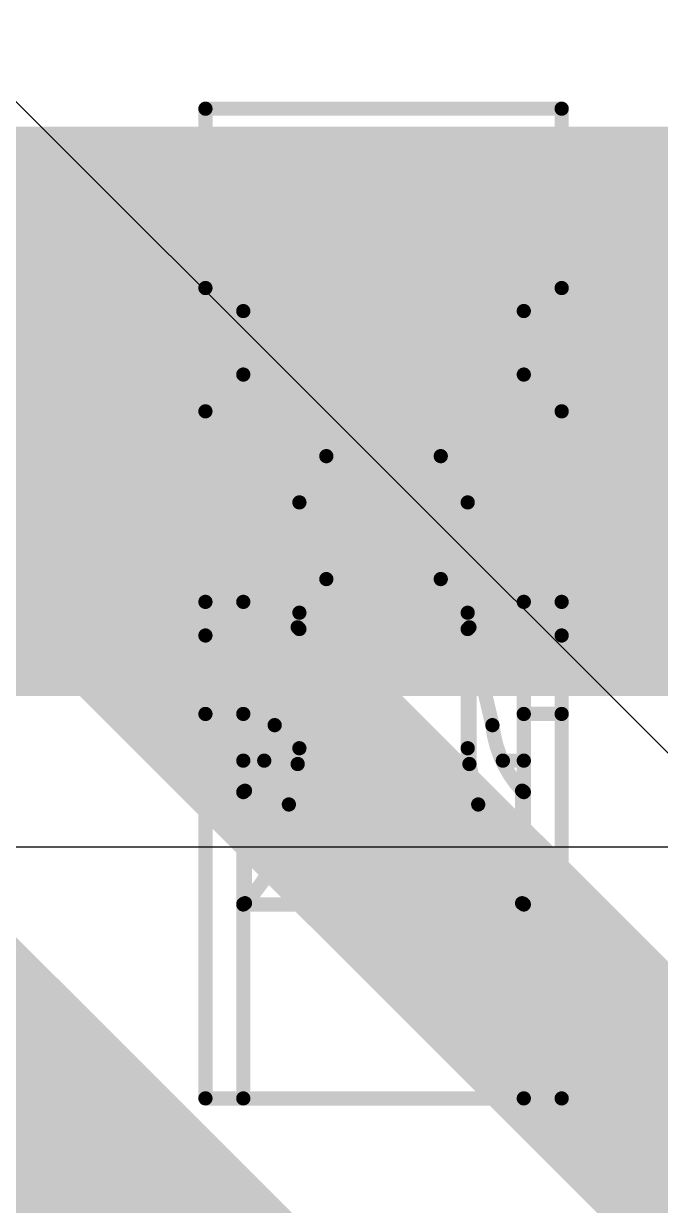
# Model space of a CAD drawing. Header units: inches. Extents: x -6 to 5433, y -4 to 5447.
# Drawn here: x 8.259 to 8.827, y 27.557 to 28.611 of the extents above; entities that cross this region are included whole.
import ezdxf

# ---------------------------------------------------------------- set-up
doc = ezdxf.new("R2010")
doc.units = ezdxf.units.IN
for name, color, linetype in [('Bottom Layer', 5, 'Continuous'), ('Ground', 16, 'Continuous'), ('Mechanical 4', 56, 'Continuous')]:
    doc.layers.add(name, color=color, linetype=linetype)

msp = doc.modelspace()

# ---------------------------------------------------------------- linework, layer by layer
at = {"layer": 'Bottom Layer'}
msp.add_line((5.0324512, 27.87647968), (11.43083058, 27.87647968), dxfattribs=at)
msp.add_lwpolyline([(4.871544739999999, 28.26494474, 0.508, 0.508, 0), (13.03822132, 28.26494474, 0.508, 0.508, 0)], format="xyseb", dxfattribs=at)
at = {"layer": 'Ground'}
msp.add_line((13.3982841, 23.39513228), (7.37917498, 29.41423886), dxfattribs=at)
for points in [[(4.8006, 31.10394084, 0.2032, 0.2032, 0), (15.09579404, 20.8087468, 0.2032, 0.2032, 0)], [(7.146096959999999, 29.317696, 0.2032, 0.2032, 0), (15.10239296, 21.3614, 0.2032, 0.2032, 0)]]:
    msp.add_lwpolyline(points, format="xyseb", dxfattribs=at)
at = {"layer": 'Mechanical 4'}
for points in [[(8.421154099999999, 28.53494674, 0.0127, 0.0127, 0), (8.7386541, 28.53494674, 0.0127, 0.0127, 0)], [(8.421154099999999, 28.06494514, 0.0127, 0.0127, 0), (8.421154099999999, 28.53494674, 0.0127, 0.0127, 0)], [(8.7386541, 28.06494514, 0.0127, 0.0127, 0), (8.7386541, 28.53494674, 0.0127, 0.0127, 0)], [(8.421154099999999, 28.37494452, 0.0127, 0.0127, 0), (8.7386541, 28.37494452, 0.0127, 0.0127, 0)], [(8.45490562, 28.35440862, 0.0127, 0.0127, 0), (8.70490512, 28.35440862, 0.0127, 0.0127, 0)], [(8.45490562, 27.65194622, 0.0127, 0.0127, 0), (8.45490562, 28.35440862, 0.0127, 0.0127, 0)], [(8.70490512, 27.65194622, 0.0127, 0.0127, 0), (8.70490512, 28.35440862, 0.0127, 0.0127, 0)], [(8.45490562, 28.29773868, 0.0127, 0.0127, 0), (8.70490512, 28.29773868, 0.0127, 0.0127, 0)], [(8.103654099999998, 28.26494474, 0.0127, 0.0127, 0), (8.421154099999999, 28.26494474, 0.0127, 0.0127, 0)], [(8.7386541, 28.26494474, 0.0127, 0.0127, 0), (9.0561541, 28.26494474, 0.0127, 0.0127, 0)], [(8.50490552, 28.18369522, 0.0127, 0.0127, -0.2473774344944057), (8.528913600000001, 28.22494482, 0.0127, 0.0127, 0)], [(8.52891614, 28.22494482, 0.0127, 0.0127, 0), (8.6308946, 28.22494482, 0.0127, 0.0127, 0)], [(8.52891614, 28.11528286, 0.0127, 0.0127, 0), (8.52891614, 28.22494482, 0.0127, 0.0127, 0)], [(8.6308946, 28.11528286, 0.0127, 0.0127, 0), (8.6308946, 28.22494482, 0.0127, 0.0127, 0)], [(8.63089714, 28.22494482, 0.0127, 0.0127, -0.2473774344944055), (8.65490522, 28.18369522, 0.0127, 0.0127, 0)], [(8.50490552, 27.96434844, 0.0127, 0.0127, 0), (8.50490552, 28.18369522, 0.0127, 0.0127, 0)], [(8.65490522, 27.96434844, 0.0127, 0.0127, 0), (8.65490522, 28.18369522, 0.0127, 0.0127, 0)], [(8.50490552, 28.07071348, 0.0127, 0.0127, -0.2374800627721871), (8.528913600000001, 28.1152854, 0.0127, 0.0127, 0)], [(8.52891614, 28.11528286, 0.0127, 0.0127, 0), (8.6308946, 28.11528286, 0.0127, 0.0127, 0)], [(8.63089714, 28.1152854, 0.0127, 0.0127, -0.2374800627721868), (8.65490522, 28.07071348, 0.0127, 0.0127, 0)], [(8.421154099999999, 28.09494508, 0.0127, 0.0127, 0), (8.45490562, 28.09494508, 0.0127, 0.0127, 0)], [(8.70490512, 28.09494508, 0.0127, 0.0127, 0), (8.7386541, 28.09494508, 0.0127, 0.0127, 0)], [(8.50490552, 28.08525752, 0.0127, 0.0127, -0.05786385222271111), (8.503386599999999, 28.07223494, 0.0127, 0.0127, 0)], [(8.656424139999999, 28.07223494, 0.0127, 0.0127, -0.057863852222711), (8.65490522, 28.08525752, 0.0127, 0.0127, 0)], [(8.4828634, 27.9849453, 0.0127, 0.0127, 0), (8.503386599999999, 28.07223494, 0.0127, 0.0127, 0)], [(8.503386599999999, 27.95027684, 0.0127, 0.0127, 0), (8.503386599999999, 28.07223494, 0.0127, 0.0127, 0)], [(8.656424139999999, 28.07223494, 0.0127, 0.0127, 0), (8.6769448, 27.9849453, 0.0127, 0.0127, 0)], [(8.656424139999999, 27.95027684, 0.0127, 0.0127, 0), (8.656424139999999, 28.07223494, 0.0127, 0.0127, 0)], [(8.103654099999998, 28.06494514, 0.0127, 0.0127, 0), (8.421154099999999, 28.06494514, 0.0127, 0.0127, 0)], [(8.421154099999999, 27.65194622, 0.0127, 0.0127, 0), (8.421154099999999, 28.06494514, 0.0127, 0.0127, 0)], [(8.7386541, 28.06494514, 0.0127, 0.0127, 0), (9.0561541, 28.06494514, 0.0127, 0.0127, 0)], [(8.7386541, 27.65194622, 0.0127, 0.0127, 0), (8.7386541, 28.06494514, 0.0127, 0.0127, 0)], [(8.421154099999999, 27.99494528, 0.0127, 0.0127, 0), (8.45490562, 27.99494528, 0.0127, 0.0127, 0)], [(8.70490512, 27.99494528, 0.0127, 0.0127, 0), (8.7386541, 27.99494528, 0.0127, 0.0127, 0)], [(8.48286594, 27.98494784, 0.0127, 0.0127, -0.1625906327552088), (8.45642454, 27.92645418, 0.0127, 0.0127, 0)], [(8.703386199999999, 27.92645418, 0.0127, 0.0127, -0.1625906327552086), (8.6769448, 27.98494784, 0.0127, 0.0127, 0)], [(8.50490552, 27.96434844, 0.0127, 0.0127, -0.05365793627864512), (8.503386599999999, 27.95027684, 0.0127, 0.0127, 0)], [(8.656424139999999, 27.95027684, 0.0127, 0.0127, -0.05365793627864524), (8.65490522, 27.96434844, 0.0127, 0.0127, 0)], [(8.45490562, 27.95328166, 0.0127, 0.0127, 0), (8.473567, 27.95328166, 0.0127, 0.0127, 0)], [(8.495532919999999, 27.91417836, 0.0127, 0.0127, 0), (8.503386599999999, 27.95027684, 0.0127, 0.0127, 0)], [(8.656424139999999, 27.95027684, 0.0127, 0.0127, 0), (8.66427782, 27.91417836, 0.0127, 0.0127, 0)], [(8.68624374, 27.95328166, 0.0127, 0.0127, 0), (8.70490512, 27.95328166, 0.0127, 0.0127, 0)], [(8.45490562, 27.92521466, 0.0127, 0.0127, -0.01102176059095846), (8.454941179999999, 27.92530102, 0.0127, 0.0127, 0)], [(8.454941179999999, 27.92530102, 0.0127, 0.0127, -0.02840440636225271), (8.4549869, 27.92538992, 0.0127, 0.0127, 0)], [(8.4549869, 27.92538992, 0.0127, 0.0127, -0.03504147042204314), (8.45505294, 27.92548644, 0.0127, 0.0127, 0)], [(8.45505294, 27.92548644, 0.0127, 0.0127, -0.03231858321333049), (8.455152, 27.92559312, 0.0127, 0.0127, 0)], [(8.455152, 27.92559312, 0.0127, 0.0127, -0.02446223681066751), (8.45528916, 27.9257125, 0.0127, 0.0127, 0)], [(8.4552917, 27.92570996, 0.0127, 0.0127, -0.01372918972499624), (8.4554695, 27.92584458, 0.0127, 0.0127, 0)], [(8.4554695, 27.92584458, 0.0127, 0.0127, -0.008119992686425808), (8.455680319999999, 27.92598681999999, 0.0127, 0.0127, 0)], [(8.45567778, 27.92598936, 0.0127, 0.0127, -0.004820635617816782), (8.455914, 27.92613922, 0.0127, 0.0127, 0)], [(8.455914, 27.92613922, 0.0127, 0.0127, 0), (8.45642454, 27.92645418, 0.0127, 0.0127, 0)], [(8.45642454, 27.82607592, 0.0127, 0.0127, 0), (8.45642454, 27.92645418, 0.0127, 0.0127, 0)], [(8.703386199999999, 27.92645418, 0.0127, 0.0127, 0), (8.7036529, 27.92629415999999, 0.0127, 0.0127, 0)], [(8.703386199999999, 27.82607592, 0.0127, 0.0127, 0), (8.703386199999999, 27.92645418, 0.0127, 0.0127, 0)], [(8.7036529, 27.92629415999999, 0.0127, 0.0127, 0), (8.70391198, 27.92613414, 0.0127, 0.0127, 0)], [(8.70390944, 27.9261316, 0.0127, 0.0127, -0.006054857866419285), (8.7041482, 27.92598174, 0.0127, 0.0127, 0)], [(8.70415074, 27.92598428, 0.0127, 0.0127, -0.01073696926174756), (8.70435648, 27.92584204, 0.0127, 0.0127, 0)], [(8.70435648, 27.9258395, 0.0127, 0.0127, -0.01856237107227179), (8.70452158, 27.9257125, 0.0127, 0.0127, 0)], [(8.70452158, 27.92571504, 0.0127, 0.0127, -0.02338621057059427), (8.70464604, 27.9255982, 0.0127, 0.0127, 0)], [(8.70464604, 27.92559566, 0.0127, 0.0127, -0.05432145117668464), (8.70480606, 27.925395, 0.0127, 0.0127, 0)], [(8.7048086, 27.92539754, 0.0127, 0.0127, -0.02859688064924974), (8.70490766, 27.92521466, 0.0127, 0.0127, 0)], [(8.495532919999999, 27.91418089999999, 0.0127, 0.0127, -0.1798939642534223), (8.45642454, 27.82607592, 0.0127, 0.0127, 0)], [(8.495532919999999, 27.91417836, 0.0127, 0.0127, 0), (8.66427782, 27.91417836, 0.0127, 0.0127, 0)], [(8.703386199999999, 27.82607592, 0.0127, 0.0127, -0.1798939642534224), (8.66427782, 27.91418089999999, 0.0127, 0.0127, 0)], [(8.45490562, 27.82514628, 0.0127, 0.0127, -0.01323430953739975), (8.454941179999999, 27.82521232, 0.0127, 0.0127, 0)], [(8.45490562, 27.82494561999999, 0.0127, 0.0127, 0), (8.70490512, 27.82494561999999, 0.0127, 0.0127, 0)], [(8.454941179999999, 27.82521232, 0.0127, 0.0127, -0.03268862884277671), (8.4549869, 27.8252809, 0.0127, 0.0127, 0)], [(8.4549869, 27.82527582, 0.0127, 0.0127, -0.0374458302479112), (8.45505294, 27.82534948, 0.0127, 0.0127, 0)], [(8.45505294, 27.82534948, 0.0127, 0.0127, -0.03188120460224849), (8.455152, 27.82542822, 0.0127, 0.0127, 0)], [(8.45514946, 27.82543076, 0.0127, 0.0127, -0.02261994771953876), (8.45528916, 27.8255222, 0.0127, 0.0127, 0)], [(8.45528916, 27.82551966, 0.0127, 0.0127, -0.01220889252625538), (8.455466959999999, 27.82561872, 0.0127, 0.0127, 0)], [(8.455466959999999, 27.82561872, 0.0127, 0.0127, -0.007070305404387283), (8.45567778, 27.8257254, 0.0127, 0.0127, 0)], [(8.45567778, 27.8257254, 0.0127, 0.0127, 0), (8.455914, 27.8258397, 0.0127, 0.0127, 0)], [(8.455914, 27.8258397, 0.0127, 0.0127, 0), (8.45642454, 27.82607592, 0.0127, 0.0127, 0)], [(8.703386199999999, 27.82607592, 0.0127, 0.0127, 0), (8.7036529, 27.825954, 0.0127, 0.0127, 0)], [(8.7036529, 27.825954, 0.0127, 0.0127, 0), (8.70391198, 27.82583716, 0.0127, 0.0127, 0)], [(8.70391198, 27.82583716, 0.0127, 0.0127, -0.005205334042722457), (8.70415074, 27.8257254, 0.0127, 0.0127, 0)], [(8.7041482, 27.82572286, 0.0127, 0.0127, -0.009375622424406175), (8.70435394, 27.82561618, 0.0127, 0.0127, 0)], [(8.70435394, 27.82561618, 0.0127, 0.0127, -0.01668702494644654), (8.70452158, 27.82551966, 0.0127, 0.0127, 0)], [(8.70452158, 27.82551966, 0.0127, 0.0127, -0.02199391696725747), (8.70464604, 27.8254333, 0.0127, 0.0127, 0)], [(8.7046435, 27.8254333, 0.0127, 0.0127, -0.02675089176373913), (8.70473748, 27.82535456, 0.0127, 0.0127, 0)], [(8.70474002, 27.82535456, 0.0127, 0.0127, -0.02828763826250555), (8.7048086, 27.82528344, 0.0127, 0.0127, 0)], [(8.7048086, 27.82528344, 0.0127, 0.0127, -0.03260546152078476), (8.70490512, 27.82514628, 0.0127, 0.0127, 0)], [(8.421154099999999, 27.65194622, 0.0127, 0.0127, 0), (8.7386541, 27.65194622, 0.0127, 0.0127, 0)]]:
    msp.add_lwpolyline(points, format="xyseb", dxfattribs=at)
for points in [[(8.4179791, 28.53494674, 0.00635, 0.00635, 1), (8.4243291, 28.53494674, 0.00635, 0.00635, 1)], [(8.4179791, 28.53494674, 0.00635, 0.00635, 1), (8.4243291, 28.53494674, 0.00635, 0.00635, 1)], [(8.7354791, 28.53494674, 0.00635, 0.00635, 1), (8.741829099999999, 28.53494674, 0.00635, 0.00635, 1)], [(8.7354791, 28.53494674, 0.00635, 0.00635, 1), (8.741829099999999, 28.53494674, 0.00635, 0.00635, 1)], [(8.4179791, 28.37494452, 0.00635, 0.00635, 1), (8.4243291, 28.37494452, 0.00635, 0.00635, 1)], [(8.7354791, 28.37494452, 0.00635, 0.00635, 1), (8.741829099999999, 28.37494452, 0.00635, 0.00635, 1)], [(8.45173062, 28.35440862, 0.00635, 0.00635, 1), (8.458080619999999, 28.35440862, 0.00635, 0.00635, 1)], [(8.45173062, 28.35440862, 0.00635, 0.00635, 1), (8.458080619999999, 28.35440862, 0.00635, 0.00635, 1)], [(8.701730119999999, 28.35440862, 0.00635, 0.00635, 1), (8.70808012, 28.35440862, 0.00635, 0.00635, 1)], [(8.701730119999999, 28.35440862, 0.00635, 0.00635, 1), (8.70808012, 28.35440862, 0.00635, 0.00635, 1)], [(8.45173062, 28.29773868, 0.00635, 0.00635, 1), (8.458080619999999, 28.29773868, 0.00635, 0.00635, 1)], [(8.701730119999999, 28.29773868, 0.00635, 0.00635, 1), (8.70808012, 28.29773868, 0.00635, 0.00635, 1)], [(8.4179791, 28.26494474, 0.00635, 0.00635, 1), (8.4243291, 28.26494474, 0.00635, 0.00635, 1)], [(8.7354791, 28.26494474, 0.00635, 0.00635, 1), (8.741829099999999, 28.26494474, 0.00635, 0.00635, 1)], [(8.525738599999999, 28.22494482, 0.00635, 0.00635, 1), (8.5320886, 28.22494482, 0.00635, 0.00635, 1)], [(8.52574114, 28.22494482, 0.00635, 0.00635, 1), (8.53209114, 28.22494482, 0.00635, 0.00635, 1)], [(8.52574114, 28.22494482, 0.00635, 0.00635, 1), (8.53209114, 28.22494482, 0.00635, 0.00635, 1)], [(8.627719599999999, 28.22494482, 0.00635, 0.00635, 1), (8.6340696, 28.22494482, 0.00635, 0.00635, 1)], [(8.627719599999999, 28.22494482, 0.00635, 0.00635, 1), (8.6340696, 28.22494482, 0.00635, 0.00635, 1)], [(8.62772214, 28.22494482, 0.00635, 0.00635, 1), (8.634072139999999, 28.22494482, 0.00635, 0.00635, 1)], [(8.501730519999999, 28.18369522, 0.00635, 0.00635, 1), (8.508080519999998, 28.18369522, 0.00635, 0.00635, 1)], [(8.501730519999999, 28.18369522, 0.00635, 0.00635, 1), (8.508080519999998, 28.18369522, 0.00635, 0.00635, 1)], [(8.65173022, 28.18369522, 0.00635, 0.00635, 1), (8.658080219999999, 28.18369522, 0.00635, 0.00635, 1)], [(8.65173022, 28.18369522, 0.00635, 0.00635, 1), (8.658080219999999, 28.18369522, 0.00635, 0.00635, 1)], [(8.525738599999999, 28.1152854, 0.00635, 0.00635, 1), (8.5320886, 28.1152854, 0.00635, 0.00635, 1)], [(8.52574114, 28.11528286, 0.00635, 0.00635, 1), (8.53209114, 28.11528286, 0.00635, 0.00635, 1)], [(8.52574114, 28.11528286, 0.00635, 0.00635, 1), (8.53209114, 28.11528286, 0.00635, 0.00635, 1)], [(8.627719599999999, 28.11528286, 0.00635, 0.00635, 1), (8.6340696, 28.11528286, 0.00635, 0.00635, 1)], [(8.627719599999999, 28.11528286, 0.00635, 0.00635, 1), (8.6340696, 28.11528286, 0.00635, 0.00635, 1)], [(8.62772214, 28.1152854, 0.00635, 0.00635, 1), (8.634072139999999, 28.1152854, 0.00635, 0.00635, 1)], [(8.4179791, 28.09494508, 0.00635, 0.00635, 1), (8.4243291, 28.09494508, 0.00635, 0.00635, 1)], [(8.45173062, 28.09494508, 0.00635, 0.00635, 1), (8.458080619999999, 28.09494508, 0.00635, 0.00635, 1)], [(8.701730119999999, 28.09494508, 0.00635, 0.00635, 1), (8.70808012, 28.09494508, 0.00635, 0.00635, 1)], [(8.7354791, 28.09494508, 0.00635, 0.00635, 1), (8.741829099999999, 28.09494508, 0.00635, 0.00635, 1)], [(8.501730519999999, 28.08525752, 0.00635, 0.00635, 1), (8.508080519999998, 28.08525752, 0.00635, 0.00635, 1)], [(8.65173022, 28.08525752, 0.00635, 0.00635, 1), (8.658080219999999, 28.08525752, 0.00635, 0.00635, 1)], [(8.5002116, 28.07223494, 0.00635, 0.00635, 1), (8.5065616, 28.07223494, 0.00635, 0.00635, 1)], [(8.5002116, 28.07223494, 0.00635, 0.00635, 1), (8.5065616, 28.07223494, 0.00635, 0.00635, 1)], [(8.5002116, 28.07223494, 0.00635, 0.00635, 1), (8.5065616, 28.07223494, 0.00635, 0.00635, 1)], [(8.501730519999999, 28.07071348, 0.00635, 0.00635, 1), (8.508080519999998, 28.07071348, 0.00635, 0.00635, 1)], [(8.65173022, 28.07071348, 0.00635, 0.00635, 1), (8.658080219999999, 28.07071348, 0.00635, 0.00635, 1)], [(8.65324914, 28.07223494, 0.00635, 0.00635, 1), (8.65959914, 28.07223494, 0.00635, 0.00635, 1)], [(8.65324914, 28.07223494, 0.00635, 0.00635, 1), (8.65959914, 28.07223494, 0.00635, 0.00635, 1)], [(8.65324914, 28.07223494, 0.00635, 0.00635, 1), (8.65959914, 28.07223494, 0.00635, 0.00635, 1)], [(8.4179791, 28.06494514, 0.00635, 0.00635, 1), (8.4243291, 28.06494514, 0.00635, 0.00635, 1)], [(8.4179791, 28.06494514, 0.00635, 0.00635, 1), (8.4243291, 28.06494514, 0.00635, 0.00635, 1)], [(8.4179791, 28.06494514, 0.00635, 0.00635, 1), (8.4243291, 28.06494514, 0.00635, 0.00635, 1)], [(8.7354791, 28.06494514, 0.00635, 0.00635, 1), (8.741829099999999, 28.06494514, 0.00635, 0.00635, 1)], [(8.7354791, 28.06494514, 0.00635, 0.00635, 1), (8.741829099999999, 28.06494514, 0.00635, 0.00635, 1)], [(8.7354791, 28.06494514, 0.00635, 0.00635, 1), (8.741829099999999, 28.06494514, 0.00635, 0.00635, 1)], [(8.4179791, 27.99494528, 0.00635, 0.00635, 1), (8.4243291, 27.99494528, 0.00635, 0.00635, 1)], [(8.45173062, 27.99494528, 0.00635, 0.00635, 1), (8.458080619999999, 27.99494528, 0.00635, 0.00635, 1)], [(8.701730119999999, 27.99494528, 0.00635, 0.00635, 1), (8.70808012, 27.99494528, 0.00635, 0.00635, 1)], [(8.7354791, 27.99494528, 0.00635, 0.00635, 1), (8.741829099999999, 27.99494528, 0.00635, 0.00635, 1)], [(8.479688399999999, 27.9849453, 0.00635, 0.00635, 1), (8.4860384, 27.9849453, 0.00635, 0.00635, 1)], [(8.47969094, 27.98494784, 0.00635, 0.00635, 1), (8.48604094, 27.98494784, 0.00635, 0.00635, 1)], [(8.673769799999999, 27.98494784, 0.00635, 0.00635, 1), (8.6801198, 27.98494784, 0.00635, 0.00635, 1)], [(8.673769799999999, 27.9849453, 0.00635, 0.00635, 1), (8.6801198, 27.9849453, 0.00635, 0.00635, 1)], [(8.501730519999999, 27.96434844, 0.00635, 0.00635, 1), (8.508080519999998, 27.96434844, 0.00635, 0.00635, 1)], [(8.501730519999999, 27.96434844, 0.00635, 0.00635, 1), (8.508080519999998, 27.96434844, 0.00635, 0.00635, 1)], [(8.65173022, 27.96434844, 0.00635, 0.00635, 1), (8.658080219999999, 27.96434844, 0.00635, 0.00635, 1)], [(8.65173022, 27.96434844, 0.00635, 0.00635, 1), (8.658080219999999, 27.96434844, 0.00635, 0.00635, 1)], [(8.45173062, 27.95328166, 0.00635, 0.00635, 1), (8.458080619999999, 27.95328166, 0.00635, 0.00635, 1)], [(8.470392, 27.95328166, 0.00635, 0.00635, 1), (8.476742, 27.95328166, 0.00635, 0.00635, 1)], [(8.5002116, 27.95027684, 0.00635, 0.00635, 1), (8.5065616, 27.95027684, 0.00635, 0.00635, 1)], [(8.5002116, 27.95027684, 0.00635, 0.00635, 1), (8.5065616, 27.95027684, 0.00635, 0.00635, 1)], [(8.5002116, 27.95027684, 0.00635, 0.00635, 1), (8.5065616, 27.95027684, 0.00635, 0.00635, 1)], [(8.65324914, 27.95027684, 0.00635, 0.00635, 1), (8.65959914, 27.95027684, 0.00635, 0.00635, 1)], [(8.65324914, 27.95027684, 0.00635, 0.00635, 1), (8.65959914, 27.95027684, 0.00635, 0.00635, 1)], [(8.65324914, 27.95027684, 0.00635, 0.00635, 1), (8.65959914, 27.95027684, 0.00635, 0.00635, 1)], [(8.68306874, 27.95328166, 0.00635, 0.00635, 1), (8.689418739999999, 27.95328166, 0.00635, 0.00635, 1)], [(8.701730119999999, 27.95328166, 0.00635, 0.00635, 1), (8.70808012, 27.95328166, 0.00635, 0.00635, 1)], [(8.45173062, 27.92521466, 0.00635, 0.00635, 1), (8.458080619999999, 27.92521466, 0.00635, 0.00635, 1)], [(8.45176618, 27.92530102, 0.00635, 0.00635, 1), (8.45811618, 27.92530102, 0.00635, 0.00635, 1)], [(8.45176618, 27.92530102, 0.00635, 0.00635, 1), (8.45811618, 27.92530102, 0.00635, 0.00635, 1)], [(8.4518119, 27.92538992, 0.00635, 0.00635, 1), (8.458161899999999, 27.92538992, 0.00635, 0.00635, 1)], [(8.4518119, 27.92538992, 0.00635, 0.00635, 1), (8.458161899999999, 27.92538992, 0.00635, 0.00635, 1)], [(8.45187794, 27.92548644, 0.00635, 0.00635, 1), (8.458227939999999, 27.92548644, 0.00635, 0.00635, 1)], [(8.45187794, 27.92548644, 0.00635, 0.00635, 1), (8.458227939999999, 27.92548644, 0.00635, 0.00635, 1)], [(8.451977, 27.92559312, 0.00635, 0.00635, 1), (8.458326999999999, 27.92559312, 0.00635, 0.00635, 1)], [(8.451977, 27.92559312, 0.00635, 0.00635, 1), (8.458326999999999, 27.92559312, 0.00635, 0.00635, 1)], [(8.45211416, 27.9257125, 0.00635, 0.00635, 1), (8.458464159999998, 27.9257125, 0.00635, 0.00635, 1)], [(8.4521167, 27.92570996, 0.00635, 0.00635, 1), (8.458466699999999, 27.92570996, 0.00635, 0.00635, 1)], [(8.452294499999999, 27.92584458, 0.00635, 0.00635, 1), (8.4586445, 27.92584458, 0.00635, 0.00635, 1)], [(8.452294499999999, 27.92584458, 0.00635, 0.00635, 1), (8.4586445, 27.92584458, 0.00635, 0.00635, 1)], [(8.45250278, 27.92598936, 0.00635, 0.00635, 1), (8.458852779999999, 27.92598936, 0.00635, 0.00635, 1)], [(8.45250532, 27.92598681999999, 0.00635, 0.00635, 1), (8.45885532, 27.92598681999999, 0.00635, 0.00635, 1)], [(8.452739, 27.92613922, 0.00635, 0.00635, 1), (8.459089, 27.92613922, 0.00635, 0.00635, 1)], [(8.452739, 27.92613922, 0.00635, 0.00635, 1), (8.459089, 27.92613922, 0.00635, 0.00635, 1)], [(8.45324954, 27.92645418, 0.00635, 0.00635, 1), (8.45959954, 27.92645418, 0.00635, 0.00635, 1)], [(8.45324954, 27.92645418, 0.00635, 0.00635, 1), (8.45959954, 27.92645418, 0.00635, 0.00635, 1)], [(8.45324954, 27.92645418, 0.00635, 0.00635, 1), (8.45959954, 27.92645418, 0.00635, 0.00635, 1)], [(8.7002112, 27.92645418, 0.00635, 0.00635, 1), (8.7065612, 27.92645418, 0.00635, 0.00635, 1)], [(8.7002112, 27.92645418, 0.00635, 0.00635, 1), (8.7065612, 27.92645418, 0.00635, 0.00635, 1)], [(8.7002112, 27.92645418, 0.00635, 0.00635, 1), (8.7065612, 27.92645418, 0.00635, 0.00635, 1)], [(8.700477900000001, 27.92629415999999, 0.00635, 0.00635, 1), (8.706827899999999, 27.92629415999999, 0.00635, 0.00635, 1)], [(8.700477900000001, 27.92629415999999, 0.00635, 0.00635, 1), (8.706827899999999, 27.92629415999999, 0.00635, 0.00635, 1)], [(8.70073444, 27.9261316, 0.00635, 0.00635, 1), (8.70708444, 27.9261316, 0.00635, 0.00635, 1)], [(8.700736979999999, 27.92613414, 0.00635, 0.00635, 1), (8.70708698, 27.92613414, 0.00635, 0.00635, 1)], [(8.700973199999998, 27.92598174, 0.00635, 0.00635, 1), (8.7073232, 27.92598174, 0.00635, 0.00635, 1)], [(8.700975739999999, 27.92598428, 0.00635, 0.00635, 1), (8.70732574, 27.92598428, 0.00635, 0.00635, 1)], [(8.701181479999999, 27.92584204, 0.00635, 0.00635, 1), (8.70753148, 27.92584204, 0.00635, 0.00635, 1)], [(8.701181479999999, 27.9258395, 0.00635, 0.00635, 1), (8.70753148, 27.9258395, 0.00635, 0.00635, 1)], [(8.70134658, 27.92571504, 0.00635, 0.00635, 1), (8.707696579999999, 27.92571504, 0.00635, 0.00635, 1)], [(8.70134658, 27.9257125, 0.00635, 0.00635, 1), (8.707696579999999, 27.9257125, 0.00635, 0.00635, 1)], [(8.70147104, 27.9255982, 0.00635, 0.00635, 1), (8.707821039999999, 27.9255982, 0.00635, 0.00635, 1)], [(8.70147104, 27.92559566, 0.00635, 0.00635, 1), (8.707821039999999, 27.92559566, 0.00635, 0.00635, 1)], [(8.701631059999999, 27.925395, 0.00635, 0.00635, 1), (8.70798106, 27.925395, 0.00635, 0.00635, 1)], [(8.7016336, 27.92539754, 0.00635, 0.00635, 1), (8.7079836, 27.92539754, 0.00635, 0.00635, 1)], [(8.70173266, 27.92521466, 0.00635, 0.00635, 1), (8.708082659999999, 27.92521466, 0.00635, 0.00635, 1)], [(8.49235792, 27.91418089999999, 0.00635, 0.00635, 1), (8.49870792, 27.91418089999999, 0.00635, 0.00635, 1)], [(8.49235792, 27.91417836, 0.00635, 0.00635, 1), (8.49870792, 27.91417836, 0.00635, 0.00635, 1)], [(8.49235792, 27.91417836, 0.00635, 0.00635, 1), (8.49870792, 27.91417836, 0.00635, 0.00635, 1)], [(8.66110282, 27.91418089999999, 0.00635, 0.00635, 1), (8.66745282, 27.91418089999999, 0.00635, 0.00635, 1)], [(8.66110282, 27.91417836, 0.00635, 0.00635, 1), (8.66745282, 27.91417836, 0.00635, 0.00635, 1)], [(8.66110282, 27.91417836, 0.00635, 0.00635, 1), (8.66745282, 27.91417836, 0.00635, 0.00635, 1)], [(8.45173062, 27.82514628, 0.00635, 0.00635, 1), (8.458080619999999, 27.82514628, 0.00635, 0.00635, 1)], [(8.45173062, 27.82494561999999, 0.00635, 0.00635, 1), (8.458080619999999, 27.82494561999999, 0.00635, 0.00635, 1)], [(8.45176618, 27.82521232, 0.00635, 0.00635, 1), (8.45811618, 27.82521232, 0.00635, 0.00635, 1)], [(8.45176618, 27.82521232, 0.00635, 0.00635, 1), (8.45811618, 27.82521232, 0.00635, 0.00635, 1)], [(8.4518119, 27.8252809, 0.00635, 0.00635, 1), (8.458161899999999, 27.8252809, 0.00635, 0.00635, 1)], [(8.4518119, 27.82527582, 0.00635, 0.00635, 1), (8.458161899999999, 27.82527582, 0.00635, 0.00635, 1)], [(8.45187794, 27.82534948, 0.00635, 0.00635, 1), (8.458227939999999, 27.82534948, 0.00635, 0.00635, 1)], [(8.45187794, 27.82534948, 0.00635, 0.00635, 1), (8.458227939999999, 27.82534948, 0.00635, 0.00635, 1)], [(8.45197446, 27.82543076, 0.00635, 0.00635, 1), (8.45832446, 27.82543076, 0.00635, 0.00635, 1)], [(8.451977, 27.82542822, 0.00635, 0.00635, 1), (8.458326999999999, 27.82542822, 0.00635, 0.00635, 1)], [(8.45211416, 27.8255222, 0.00635, 0.00635, 1), (8.458464159999998, 27.8255222, 0.00635, 0.00635, 1)], [(8.45211416, 27.82551966, 0.00635, 0.00635, 1), (8.458464159999998, 27.82551966, 0.00635, 0.00635, 1)], [(8.45229196, 27.82561872, 0.00635, 0.00635, 1), (8.45864196, 27.82561872, 0.00635, 0.00635, 1)], [(8.45229196, 27.82561872, 0.00635, 0.00635, 1), (8.45864196, 27.82561872, 0.00635, 0.00635, 1)], [(8.45250278, 27.8257254, 0.00635, 0.00635, 1), (8.458852779999999, 27.8257254, 0.00635, 0.00635, 1)], [(8.45250278, 27.8257254, 0.00635, 0.00635, 1), (8.458852779999999, 27.8257254, 0.00635, 0.00635, 1)], [(8.452739, 27.8258397, 0.00635, 0.00635, 1), (8.459089, 27.8258397, 0.00635, 0.00635, 1)], [(8.452739, 27.8258397, 0.00635, 0.00635, 1), (8.459089, 27.8258397, 0.00635, 0.00635, 1)], [(8.45324954, 27.82607592, 0.00635, 0.00635, 1), (8.45959954, 27.82607592, 0.00635, 0.00635, 1)], [(8.45324954, 27.82607592, 0.00635, 0.00635, 1), (8.45959954, 27.82607592, 0.00635, 0.00635, 1)], [(8.45324954, 27.82607592, 0.00635, 0.00635, 1), (8.45959954, 27.82607592, 0.00635, 0.00635, 1)], [(8.7002112, 27.82607592, 0.00635, 0.00635, 1), (8.7065612, 27.82607592, 0.00635, 0.00635, 1)], [(8.7002112, 27.82607592, 0.00635, 0.00635, 1), (8.7065612, 27.82607592, 0.00635, 0.00635, 1)], [(8.7002112, 27.82607592, 0.00635, 0.00635, 1), (8.7065612, 27.82607592, 0.00635, 0.00635, 1)], [(8.700477900000001, 27.825954, 0.00635, 0.00635, 1), (8.706827899999999, 27.825954, 0.00635, 0.00635, 1)], [(8.700477900000001, 27.825954, 0.00635, 0.00635, 1), (8.706827899999999, 27.825954, 0.00635, 0.00635, 1)], [(8.700736979999999, 27.82583716, 0.00635, 0.00635, 1), (8.70708698, 27.82583716, 0.00635, 0.00635, 1)], [(8.700736979999999, 27.82583716, 0.00635, 0.00635, 1), (8.70708698, 27.82583716, 0.00635, 0.00635, 1)], [(8.700973199999998, 27.82572286, 0.00635, 0.00635, 1), (8.7073232, 27.82572286, 0.00635, 0.00635, 1)], [(8.700975739999999, 27.8257254, 0.00635, 0.00635, 1), (8.70732574, 27.8257254, 0.00635, 0.00635, 1)], [(8.701178939999998, 27.82561618, 0.00635, 0.00635, 1), (8.70752894, 27.82561618, 0.00635, 0.00635, 1)], [(8.701178939999998, 27.82561618, 0.00635, 0.00635, 1), (8.70752894, 27.82561618, 0.00635, 0.00635, 1)], [(8.70134658, 27.82551966, 0.00635, 0.00635, 1), (8.707696579999999, 27.82551966, 0.00635, 0.00635, 1)], [(8.70134658, 27.82551966, 0.00635, 0.00635, 1), (8.707696579999999, 27.82551966, 0.00635, 0.00635, 1)], [(8.701468499999999, 27.8254333, 0.00635, 0.00635, 1), (8.7078185, 27.8254333, 0.00635, 0.00635, 1)], [(8.70147104, 27.8254333, 0.00635, 0.00635, 1), (8.707821039999999, 27.8254333, 0.00635, 0.00635, 1)], [(8.701562479999998, 27.82535456, 0.00635, 0.00635, 1), (8.70791248, 27.82535456, 0.00635, 0.00635, 1)], [(8.701565019999999, 27.82535456, 0.00635, 0.00635, 1), (8.70791502, 27.82535456, 0.00635, 0.00635, 1)], [(8.7016336, 27.82528344, 0.00635, 0.00635, 1), (8.7079836, 27.82528344, 0.00635, 0.00635, 1)], [(8.7016336, 27.82528344, 0.00635, 0.00635, 1), (8.7079836, 27.82528344, 0.00635, 0.00635, 1)], [(8.701730119999999, 27.82514628, 0.00635, 0.00635, 1), (8.70808012, 27.82514628, 0.00635, 0.00635, 1)], [(8.701730119999999, 27.82494561999999, 0.00635, 0.00635, 1), (8.70808012, 27.82494561999999, 0.00635, 0.00635, 1)], [(8.4179791, 27.65194622, 0.00635, 0.00635, 1), (8.4243291, 27.65194622, 0.00635, 0.00635, 1)], [(8.4179791, 27.65194622, 0.00635, 0.00635, 1), (8.4243291, 27.65194622, 0.00635, 0.00635, 1)], [(8.45173062, 27.65194622, 0.00635, 0.00635, 1), (8.458080619999999, 27.65194622, 0.00635, 0.00635, 1)], [(8.701730119999999, 27.65194622, 0.00635, 0.00635, 1), (8.70808012, 27.65194622, 0.00635, 0.00635, 1)], [(8.7354791, 27.65194622, 0.00635, 0.00635, 1), (8.741829099999999, 27.65194622, 0.00635, 0.00635, 1)], [(8.7354791, 27.65194622, 0.00635, 0.00635, 1), (8.741829099999999, 27.65194622, 0.00635, 0.00635, 1)]]:
    msp.add_lwpolyline(points, format="xyseb", close=True, dxfattribs=at)

doc.saveas('drawing.dxf')
